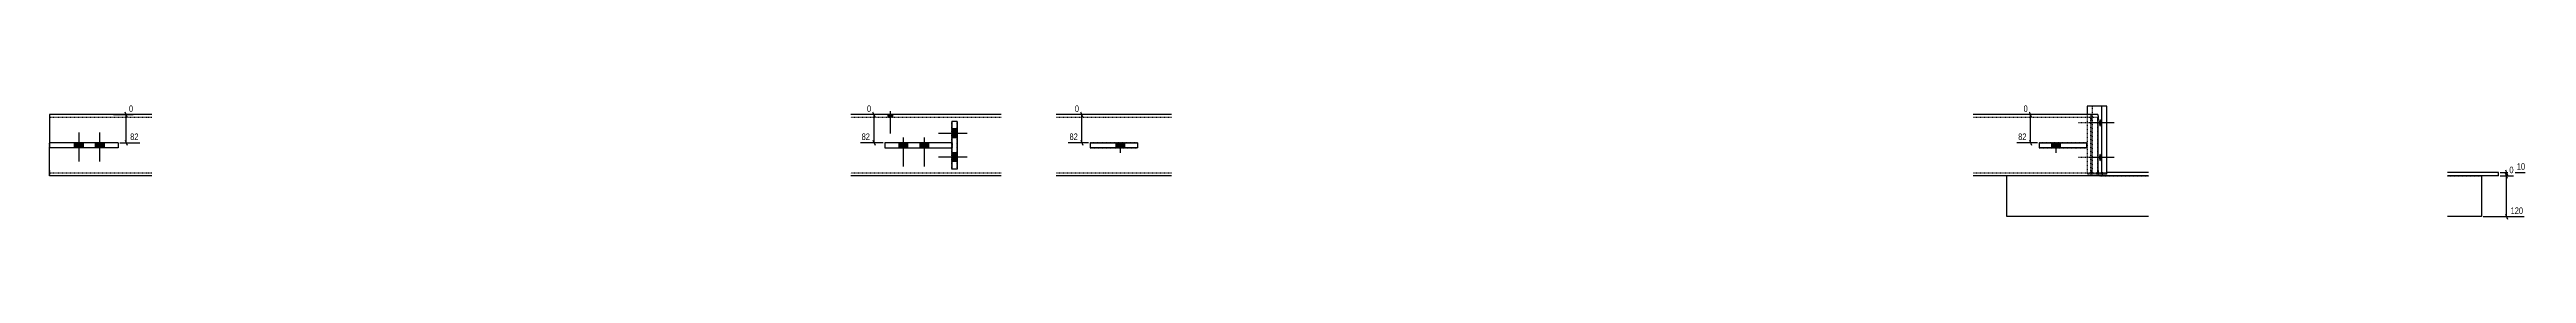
# Model space of a CAD drawing. Header units: millimetres. Extents: x 26 to 44344, y 8 to 1492.
# Drawn here: x 22609 to 29916, y 12 to 352 of the extents above; entities that cross this region are included whole.
import ezdxf

# ---------------------------------------------------------------- set-up
doc = ezdxf.new("R2010")
doc.units = ezdxf.units.MM
doc.linetypes.add('DXK_LINE_DOT2', pattern=[3.9198, 1.9599, -1.9599])
doc.layers.add('MÅLSÆTNING', color=7, linetype='Continuous')
doc.layers.add('STÅL', color=7, linetype='Continuous')
doc.styles.add('Arial Narrow', font='ARIALN.TTF', dxfattribs={"height": 0.2})

msp = doc.modelspace()

# ---------------------------------------------------------------- hatches: boundary and pattern name
at = {"layer": 'STÅL', "linetype": 'Continuous'}
for points in [[(25095.5, 319.5), (25081.5, 319.5), (25081.5, 311.5), (25095.5, 311.5)], [(28661.9, 295.5), (28661.8, 293.2), (28661.6, 291), (28661.3, 289), (28660.8, 287.3), (28660.2, 286), (28659.6, 285), (28658.9, 284.6), (28658.2, 284.6), (28657.5, 285), (28656.8, 286), (28656.3, 287.3), (28655.8, 289), (28655.4, 291), (28655.2, 293.2), (28655.1, 295.5), (28655.2, 297.8), (28655.4, 300), (28655.8, 302), (28656.3, 303.7), (28656.8, 305), (28657.5, 306), (28658.2, 306.4), (28658.9, 306.4), (28659.6, 306), (28660.2, 305), (28660.8, 303.7), (28661.3, 302), (28661.6, 300), (28661.8, 297.8)], [(22707.6, 237), (22681.6, 237), (22681.6, 222), (22707.6, 222)], [(22769.4, 237), (22743.4, 237), (22743.4, 222), (22769.4, 222)], [(25140.1, 237), (25114.1, 237), (25114.1, 222), (25140.1, 222)], [(25201.9, 237), (25175.9, 237), (25175.9, 222), (25201.9, 222)], [(25286, 251.5), (25286, 277.5), (25271, 277.5), (25271, 251.5)], [(25781.5, 237), (25755.5, 237), (25755.5, 222), (25781.5, 222)], [(28541.5, 237), (28515.5, 237), (28515.5, 222), (28541.5, 222)], [(25286, 181.5), (25286, 207.5), (25271, 207.5), (25271, 181.5)], [(28661.9, 193.5), (28661.8, 191.2), (28661.6, 189), (28661.3, 187), (28660.8, 185.3), (28660.2, 184), (28659.6, 183), (28658.9, 182.6), (28658.2, 182.6), (28657.5, 183), (28656.8, 184), (28656.3, 185.3), (28655.8, 187), (28655.4, 189), (28655.2, 191.2), (28655.1, 193.5), (28655.2, 195.8), (28655.4, 198), (28655.8, 200), (28656.3, 201.7), (28656.8, 203), (28657.5, 204), (28658.2, 204.4), (28658.9, 204.4), (28659.6, 204), (28660.2, 203), (28660.8, 201.7), (28661.3, 200), (28661.6, 198), (28661.8, 195.8)]]:
    msp.add_hatch(color=96, dxfattribs=at).paths.add_polyline_path(points)

# ---------------------------------------------------------------- linework, layer by layer
at = {"layer": 'MÅLSÆTNING', "color": 7, "linetype": 'Continuous'}
for p, q in [((22796.8, 319.5), (22855, 319.5)), ((22837.3, 312), (22831.3, 327)), ((22834.3, 237), (22834.3, 319.5)), ((25060.6, 319.5), (25020.3, 319.5)), ((25044, 312), (25038, 327)), ((25041, 237), (25041, 319.5)), ((25674.7, 319.5), (25633.6, 319.5)), ((25657.3, 312), (25651.3, 327)), ((25654.3, 237), (25654.3, 319.5)), ((28477, 319.5), (28432.6, 319.5)), ((28456.3, 312), (28450.3, 327)), ((28453.3, 237), (28453.3, 319.5)), ((22815.8, 237), (22874.5, 237)), ((22831.3, 244.5), (22837.3, 229.5)), ((25067.7, 237), (25000.8, 237)), ((25038, 244.5), (25044, 229.5)), ((25673.5, 237), (25614.2, 237)), ((25651.3, 244.5), (25657.3, 229.5)), ((28473.5, 237), (28413.1, 237)), ((28450.3, 244.5), (28456.3, 229.5)), ((29838.5, 149.5), (29912.3, 149.5)), ((29854.4, 157), (29860.4, 142)), ((29860.4, 132), (29854.4, 147)), ((29857.4, 139.5), (29857.4, 149.5)), ((29838.5, 139.5), (29878.1, 139.5)), ((29788.5, 19.5), (29909.8, 19.5)), ((29854.4, 27), (29860.4, 12))]:
    msp.add_line(p, q, dxfattribs=at)
at = {"layer": 'STÅL', "color": 2, "linetype": 'Continuous'}
for p, q in [((22910.8, 319.5), (22608.5, 319.5)), ((22608.5, 319.5), (22608.5, 237)), ((25416, 319.5), (24972.7, 319.5)), ((25271, 299.5), (25271, 159.5)), ((25286, 299.5), (25271, 299.5)), ((25286, 299.5), (25286, 159.5)), ((25918.5, 319.5), (25578.5, 319.5)), ((28651.2, 319.5), (28283.5, 319.5)), ((28620.7, 344.5), (28620.7, 319.5)), ((28663.4, 344.5), (28620.7, 344.5)), ((28651.2, 319.5), (28651.9, 318.3)), ((28651.9, 318.3), (28652.5, 314.8)), ((28652.5, 314.8), (28653, 309.6)), ((28653, 309.6), (28653.1, 303.5)), ((28653.1, 155.5), (28653.1, 303.5)), ((28678.3, 344.5), (28663.4, 344.5)), ((28663.4, 144.5), (28663.4, 344.5)), ((28678.3, 144.5), (28678.3, 344.5)), ((22810.8, 237), (22608.5, 237)), ((22608.5, 237), (22608.5, 222)), ((22608.5, 155.5), (22608.5, 222)), ((22810.8, 222), (22608.5, 222)), ((22687.1, 222), (22687.1, 237)), ((22810.8, 237), (22810.8, 222)), ((25271, 237), (25072.7, 237)), ((25072.7, 237), (25072.7, 222)), ((25072.7, 222), (25271, 222)), ((25196.4, 222), (25196.4, 237)), ((25678.5, 237), (25678.5, 222)), ((25678.5, 237), (25818.5, 237)), ((25678.5, 222), (25678.5, 222)), ((25818.5, 222), (25678.5, 222)), ((25818.5, 237), (25818.5, 222)), ((25818.5, 222), (25818.5, 222)), ((28478.5, 237), (28478.5, 222)), ((28478.5, 237), (28618.5, 237)), ((28478.5, 222), (28478.5, 222)), ((28618.5, 222), (28478.5, 222)), ((28618.5, 237), (28618.5, 222)), ((28618.5, 222), (28618.5, 222)), ((22608.5, 139.5), (22608.5, 155.5)), ((25286, 159.5), (25271, 159.5)), ((28653, 149.4), (28652.5, 144.2)), ((28653.1, 155.5), (28653, 149.4)), ((28801.5, 149.5), (28678.3, 149.5)), ((29833.5, 149.5), (29683.5, 149.5)), ((29833.5, 139.5), (29833.5, 149.5)), ((22910.8, 139.5), (22608.5, 139.5)), ((25416, 139.5), (24972.7, 139.5)), ((25918.5, 139.5), (25578.5, 139.5)), ((28651.2, 139.5), (28283.5, 139.5)), ((28383.5, 19.5), (28383.5, 139.5)), ((28651.9, 140.7), (28651.2, 139.5)), ((28657.8, 139.5), (28651.2, 139.5)), ((28652.5, 144.2), (28651.9, 140.7)), ((28678.3, 144.5), (28652.6, 144.5)), ((28801.5, 139.5), (28657.8, 139.5)), ((28665.8, 139.5), (28665.8, 144.5)), ((29833.5, 139.5), (29683.5, 139.5)), ((29783.5, 139.5), (29783.5, 19.5)), ((28801.5, 19.5), (28383.5, 19.5)), ((29783.5, 19.5), (29683.5, 19.5))]:
    msp.add_line(p, q, dxfattribs=at)
at = {"layer": 'STÅL', "color": 7, "linetype": 'DXK_LINE_DOT2'}
for p, q in [((22910.8, 311.5), (22608.5, 311.5)), ((25416, 311.5), (24972.7, 311.5)), ((25286, 299.5), (25271, 299.5)), ((25271, 159.5), (25271, 299.5)), ((25286, 159.5), (25286, 299.5)), ((25918.5, 311.5), (25578.5, 311.5)), ((28651.2, 311.5), (28283.5, 311.5)), ((28620.7, 319.5), (28620.7, 144.5)), ((28631, 303.5), (28631.2, 309.6)), ((28631, 155.5), (28631, 303.5)), ((28631.2, 309.6), (28631.6, 314.8)), ((28631.6, 314.8), (28632.2, 318.3)), ((28632.1, 306.6), (28632, 303.5)), ((28632, 155.5), (28632, 303.5)), ((28632.3, 309.2), (28632.1, 306.6)), ((28632.2, 318.3), (28633, 319.5)), ((28632.3, 309.2), (28632.4, 309.6)), ((28632.4, 309.6), (28632.6, 310.9)), ((28632.6, 310.9), (28633, 311.5)), ((28635.6, 144.5), (28635.6, 344.5)), ((28651.5, 310.9), (28651.2, 311.5)), ((28651.9, 309.2), (28651.5, 310.9)), ((28652.1, 306.6), (28651.9, 309.2)), ((28652.1, 303.5), (28652.1, 306.6)), ((28652.1, 155.5), (28652.1, 303.5)), ((22608.5, 222), (22608.5, 237)), ((25271, 237), (25271.2, 237)), ((25271.2, 222), (25271, 222)), ((25271.2, 237), (25271.2, 222)), ((25678.5, 237), (25678.5, 237)), ((25818.5, 237), (25678.5, 237)), ((25678.5, 222), (25818.5, 222)), ((25818.5, 237), (25818.5, 237)), ((28478.5, 237), (28478.5, 237)), ((28618.5, 237), (28478.5, 237)), ((28478.5, 222), (28618.5, 222)), ((28618.5, 237), (28618.5, 237)), ((22608.5, 155.5), (22608.5, 140.7)), ((22910.8, 147.5), (22608.5, 147.5)), ((25416, 147.5), (24972.7, 147.5)), ((25286, 159.5), (25271, 159.5)), ((25918.5, 147.5), (25578.5, 147.5)), ((28651.2, 147.5), (28283.5, 147.5)), ((28631.2, 149.4), (28631, 155.5)), ((28631.6, 144.2), (28631.2, 149.4)), ((28632, 155.5), (28632.1, 152.4)), ((28632.1, 152.4), (28632.3, 149.8)), ((28632.3, 149.8), (28632.6, 148.1)), ((28632.6, 148.1), (28633, 147.5)), ((28648.6, 139.5), (28648.6, 149.5)), ((28648.6, 149.5), (28678.3, 149.5)), ((28651.2, 147.5), (28651.5, 148.1)), ((28651.5, 148.1), (28651.9, 149.8)), ((28651.9, 149.8), (28652.1, 152.4)), ((28652.1, 152.4), (28652.1, 155.5)), ((28665.8, 144.5), (28665.8, 149.5)), ((28648.6, 139.5), (28383.5, 139.5)), ((28652.6, 144.5), (28620.7, 144.5)), ((28632.2, 140.7), (28631.6, 144.2)), ((28633, 139.5), (28632.2, 140.7)), ((28657.8, 139.5), (28648.6, 139.5)), ((28657.8, 139.5), (28801.5, 139.5)), ((29683.5, 139.5), (29783.5, 139.5))]:
    msp.add_line(p, q, dxfattribs=at)
at = {"layer": 'STÅL', "color": 96, "linetype": 'Continuous'}
for p, q in [((25081.5, 319.5), (25081.5, 311.5)), ((25088.5, 329.5), (25088.5, 264.5)), ((25095.5, 319.5), (25095.5, 311.5)), ((28699.7, 295.5), (28627.3, 295.5)), ((22681.6, 237), (22681.6, 222)), ((22694.6, 267), (22694.6, 182)), ((22707.6, 237), (22707.6, 222)), ((22743.4, 237), (22743.4, 222)), ((22756.4, 267), (22756.4, 182)), ((22769.4, 237), (22769.4, 222)), ((25114.1, 237), (25114.1, 222)), ((25127.1, 252), (25127.1, 167)), ((25140.1, 237), (25140.1, 222)), ((25175.9, 237), (25175.9, 222)), ((25188.9, 252), (25188.9, 167)), ((25201.9, 237), (25201.9, 222)), ((25316, 264.5), (25231, 264.5)), ((25286, 277.5), (25271, 277.5)), ((25286, 251.5), (25271, 251.5)), ((25755.5, 222), (25755.5, 237)), ((25768.5, 207), (25768.5, 237)), ((25781.5, 222), (25781.5, 237)), ((28515.5, 222), (28515.5, 237)), ((28528.5, 207), (28528.5, 237)), ((28541.5, 222), (28541.5, 237)), ((25316, 194.5), (25231, 194.5)), ((25286, 207.5), (25271, 207.5)), ((25286, 181.5), (25271, 181.5)), ((28699.7, 193.5), (28627.3, 193.5))]:
    msp.add_line(p, q, dxfattribs=at)
at = {"layer": 'STÅL', "color": 96, "linetype": 'DXK_LINE_DOT2'}
for p, q in [((28666.8, 295.5), (28594.4, 295.5)), ((25316, 264.5), (25231, 264.5)), ((25286, 277.5), (25271, 277.5)), ((25286, 251.5), (25271, 251.5)), ((25316, 194.5), (25231, 194.5)), ((25286, 207.5), (25271, 207.5)), ((25286, 181.5), (25271, 181.5)), ((28666.8, 193.5), (28594.4, 193.5))]:
    msp.add_line(p, q, dxfattribs=at)

# ---------------------------------------------------------------- next in the draw order: wipeouts: each hides what was drawn before it
at = {"color": 0, "linetype": 'Continuous'}
for points in [[(22859, 323.5), (22859, 351.5), (22838.8, 351.5), (22838.8, 323.5)], [(25036.5, 323.5), (25036.5, 351.5), (25016.3, 351.5), (25016.3, 323.5)], [(25649.8, 323.5), (25649.8, 351.5), (25629.6, 351.5), (25629.6, 323.5)], [(28448.8, 323.5), (28448.8, 351.5), (28428.6, 351.5), (28428.6, 323.5)], [(22874.9, 241), (22874.9, 269), (22842.5, 269), (22842.5, 241)], [(25032.9, 241), (25032.9, 269), (25000.5, 269), (25000.5, 241)], [(25646.2, 241), (25646.2, 269), (25613.8, 269), (25613.8, 241)], [(28445.1, 241), (28445.1, 269), (28412.7, 269), (28412.7, 241)], [(29916.3, 153.5), (29916.3, 181.5), (29883.9, 181.5), (29883.9, 153.5)]]:
    msp.add_wipeout(points, dxfattribs=at).dxf.layer = 'MÅLSÆTNING'

# ---------------------------------------------------------------- next in the draw order: linework, layer by layer
at = {"layer": 'MÅLSÆTNING', "color": 7, "linetype": 'Continuous'}
for p, q in [((29860.4, 132), (29854.4, 147)), ((29838.5, 139.5), (29878.1, 139.5)), ((29857.4, 19.5), (29857.4, 139.5))]:
    msp.add_line(p, q, dxfattribs=at)

# ---------------------------------------------------------------- next in the draw order: texts
at = {"layer": 'MÅLSÆTNING', "color": 3, "linetype": 'Continuous', "style": 'Arial Narrow'}
for s, height, p in [('0', 19.1, (22842.8, 327.5)), ('0', 19.1, (25020.3, 327.5)), ('0', 19.1, (25633.6, 327.5)), ('0', 19.1, (28432.6, 327.5)), ('82', 19.09, (22846.5, 245)), ('82', 19.09, (25004.5, 245)), ('82', 19.09, (25617.8, 245)), ('82', 19.09, (28416.7, 245)), ('10', 19.09, (29887.9, 157.5))]:
    msp.add_text(s, height=height, dxfattribs=at).set_placement(p)

# ---------------------------------------------------------------- next in the draw order: wipeouts: each hides what was drawn before it
at = {"color": 0, "linetype": 'Continuous'}
for points in [[(29882.1, 143.5), (29882.1, 171.5), (29861.9, 171.5), (29861.9, 143.5)], [(29910.1, 23.5), (29910.1, 51.5), (29865.6, 51.5), (29865.6, 23.5)]]:
    msp.add_wipeout(points, dxfattribs=at).dxf.layer = 'MÅLSÆTNING'

# ---------------------------------------------------------------- next in the draw order: texts
at = {"layer": 'MÅLSÆTNING', "color": 3, "linetype": 'Continuous', "style": 'Arial Narrow'}
for s, height, p in [('0', 19.1, (29865.9, 147.5)), ('120', 19.09, (29869.6, 27.5))]:
    msp.add_text(s, height=height, dxfattribs=at).set_placement(p)

doc.saveas('drawing.dxf')
